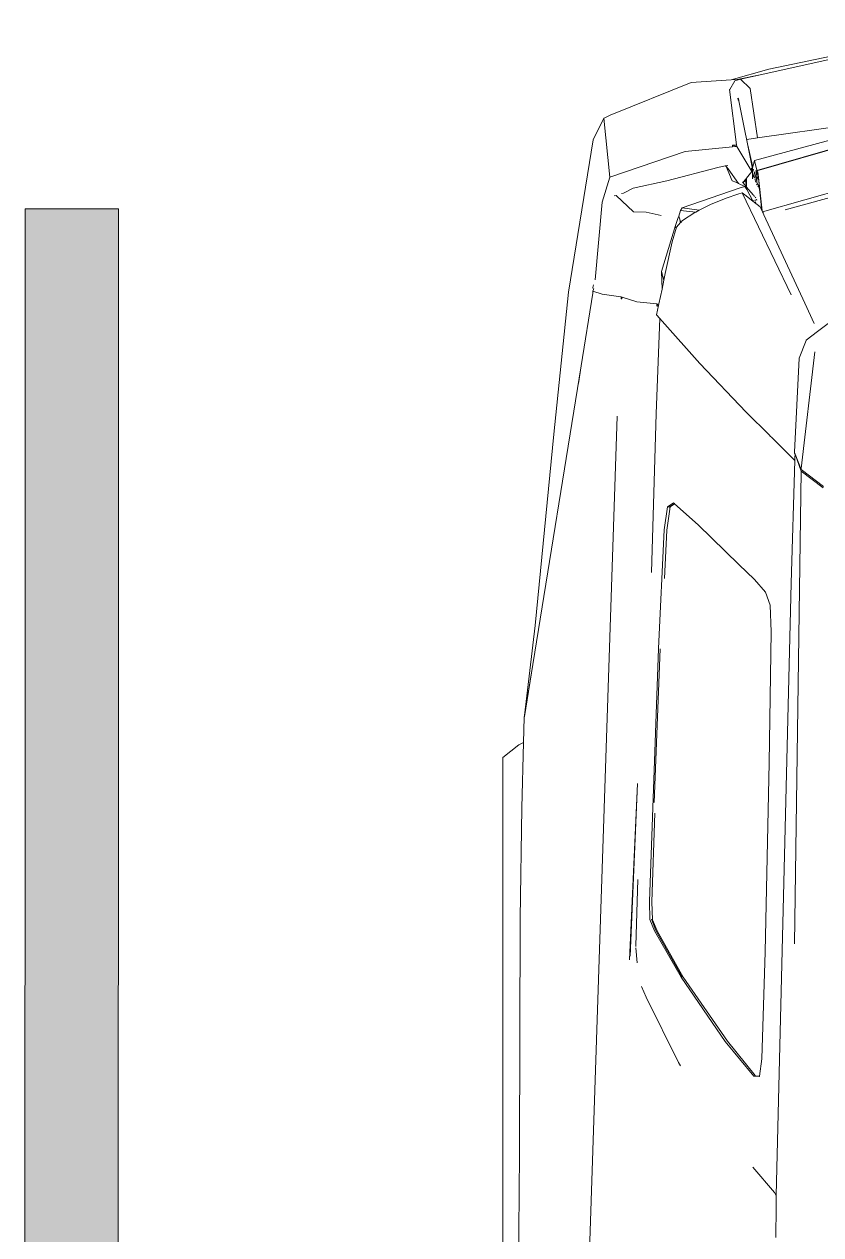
# Model space of a CAD drawing. Header units: millimetres. Extents: x 1010 to 1494, y -119 to 564.
# Drawn here: x 1309.727 to 1310.582, y 443.242 to 444.542 of the extents above; entities that cross this region are included whole.
import ezdxf

# ---------------------------------------------------------------- set-up
doc = ezdxf.new("R2010")
doc.units = ezdxf.units.MM
doc.layers.get('0').update_dxf_attribs({"lineweight": 9})
doc.layers.add('Edges', color=7, linetype='Continuous', lineweight=9)

# ---------------------------------------------------------------- blocks, each defined once
blk = doc.blocks.new('chevy tahoe pl')
at = {"layer": 'Edges'}
for p, q in [((178.631, 96.919), (207.671, 96.919)), ((207.671, 96.919), (208.144, 96.31)), ((185.769, 96.331), (189.675, 96.308)), ((189.674, 96.31), (189.675, 96.308)), ((189.726, 96.307), (189.675, 96.308)), ((189.725, 96.31), (189.726, 96.307)), ((192.661, 96.29), (189.726, 96.307)), ((201.569, 96.256), (192.661, 96.29)), ((208.231, 96.133), (208.144, 96.31)), ((205.764, 96.204), (201.569, 96.256)), ((205.764, 96.204), (208.231, 96.133)), ((209.176, 96.106), (208.231, 96.133)), ((209.183, 96.105), (209.176, 96.106)), ((209.183, 96.105), (209.202, 96.107)), ((209.224, 96.098), (209.183, 96.105)), ((209.202, 96.107), (209.261, 96.097)), ((209.233, 96.099), (209.224, 96.098)), ((211.191, 95.779), (209.224, 96.098)), ((212.667, 95.687), (209.261, 96.097)), ((209.261, 96.097), (211.191, 95.779)), ((211.191, 95.779), (222.499, 93.946)), ((219.909, 94.983), (212.667, 95.687)), ((219.909, 94.983), (225.287, 94.435)), ((222.499, 93.946), (221.822, 94.053)), ((225.287, 94.435), (231.051, 93.495)), ((220.585, 92.59), (188.112, 93.667)), ((225.244, 93.513), (222.499, 93.946)), ((225.107, 92.444), (225.206, 93.156)), ((225.206, 93.159), (225.321, 93.503)), ((225.206, 93.156), (225.206, 93.159)), ((225.213, 93.155), (225.206, 93.156)), ((225.244, 93.513), (225.321, 93.503)), ((225.321, 93.503), (225.394, 93.481)), ((225.411, 93.502), (225.394, 93.481)), ((225.394, 93.481), (225.41, 93.476)), ((225.464, 93.506), (225.411, 93.502)), ((225.568, 93.477), (225.464, 93.506)), ((225.755, 93.42), (228.696, 93.161)), ((228.696, 93.161), (229.638, 92.866)), ((229.638, 92.866), (231.875, 93.088)), ((231.051, 93.495), (231.875, 93.088)), ((231.875, 93.088), (231.88, 93.082)), ((231.88, 93.082), (231.991, 92.857)), ((228.332, 91.963), (228.953, 92.621)), ((228.936, 92.706), (228.953, 92.621)), ((229.638, 92.866), (230.616, 90.007)), ((233.23, 89.789), (231.991, 92.857)), ((224.927, 91.846), (225.096, 92.402)), ((225.029, 92.404), (225.033, 92.439)), ((225.029, 92.404), (225.031, 92.404)), ((225.039, 92.435), (225.031, 92.404)), ((225.031, 92.404), (225.096, 92.402)), ((225.033, 92.439), (225.039, 92.439)), ((225.096, 92.402), (225.033, 92.439)), ((225.039, 92.435), (225.039, 92.439)), ((225.039, 92.439), (225.105, 92.436)), ((225.096, 92.402), (225.105, 92.436)), ((225.105, 92.436), (225.107, 92.444)), ((229.02, 92.425), (229.034, 92.351)), ((229.034, 92.351), (229.221, 91.986)), ((200.455, 91.879), (199.893, 91.833)), ((200.004, 92.123), (206.684, 91.823)), ((200.147, 92.095), (206.684, 91.823)), ((200.536, 91.883), (200.507, 91.883)), ((200.536, 91.883), (203.04, 91.808)), ((224.843, 91.084), (224.927, 91.846)), ((228.319, 91.489), (228.332, 91.963)), ((229.221, 91.986), (229.505, 90.702)), ((198.587, 91.493), (196.113, 90.266)), ((198.995, 91.659), (198.587, 91.493)), ((201.522, 91.246), (201.096, 91.071)), ((201.098, 91.171), (201.525, 91.345)), ((201.117, 91.118), (201.543, 91.292)), ((202.204, 91.277), (201.522, 91.246)), ((201.525, 91.345), (202.218, 91.36)), ((205.555, 91.159), (202.204, 91.277)), ((202.218, 91.36), (211.788, 91.019)), ((220.696, 91.104), (214.673, 91.289)), ((228.195, 90.917), (228.319, 91.489)), ((201.096, 91.071), (199.342, 90.087)), ((199.344, 90.161), (201.098, 91.171)), ((201.117, 91.118), (199.349, 90.124)), ((211.776, 90.963), (205.959, 91.188)), ((211.788, 91.019), (216.284, 90.807)), ((216.28, 90.707), (214.447, 90.794)), ((216.284, 90.807), (217.16, 90.677)), ((224.291, 90.967), (220.696, 91.104)), ((224.19, 90.877), (222.592, 89.452)), ((224.291, 90.967), (224.19, 90.877)), ((224.432, 91.091), (224.291, 90.967)), ((224.777, 91.019), (224.432, 91.091)), ((224.747, 91.067), (224.768, 91.081)), ((224.766, 91.066), (224.747, 91.067)), ((224.766, 91.066), (224.768, 91.081)), ((224.802, 91.065), (224.766, 91.066)), ((224.768, 91.081), (224.776, 91.086)), ((224.806, 91.085), (224.776, 91.086)), ((224.814, 91.065), (224.777, 91.019)), ((224.777, 91.019), (224.845, 91.005)), ((224.806, 91.085), (224.802, 91.065)), ((224.814, 91.065), (224.802, 91.065)), ((224.843, 91.084), (224.806, 91.085)), ((224.843, 91.084), (224.814, 91.065)), ((225.406, 90.888), (224.845, 91.005)), ((225.406, 90.888), (226.073, 90.903)), ((225.737, 90.819), (225.406, 90.888)), ((225.737, 90.819), (226.073, 90.903)), ((225.991, 90.766), (225.737, 90.819)), ((226.073, 90.903), (227.813, 90.373)), ((217.156, 90.577), (216.28, 90.707)), ((217.273, 90.41), (216.481, 89.521)), ((217.16, 90.677), (217.139, 90.623)), ((217.282, 90.42), (217.139, 90.623)), ((217.156, 90.577), (217.139, 90.623)), ((217.273, 90.41), (217.156, 90.577)), ((217.16, 90.677), (217.314, 90.456)), ((217.282, 90.42), (217.273, 90.41)), ((217.314, 90.456), (217.282, 90.42)), ((225.991, 90.766), (227.196, 90.499)), ((227.746, 90.34), (227.196, 90.499)), ((227.729, 90.374), (227.732, 90.36)), ((227.735, 90.374), (227.732, 90.36)), ((227.746, 90.34), (227.919, 90.185)), ((227.758, 90.373), (227.759, 90.364)), ((228.083, 90.293), (227.813, 90.373)), ((229.505, 90.702), (230.003, 88.771)), ((196.113, 90.266), (195.985, 90.182)), ((196.906, 88.497), (199.344, 90.161)), ((196.919, 88.411), (199.342, 90.087)), ((227.968, 90.197), (227.919, 90.185)), ((227.919, 90.185), (227.924, 90.18)), ((227.924, 90.18), (227.969, 90.193)), ((227.924, 90.18), (227.997, 90.114)), ((228.041, 90.216), (227.968, 90.197)), ((227.968, 90.197), (227.969, 90.193)), ((227.969, 90.193), (228.042, 90.213)), ((228.304, 89.646), (227.997, 90.114)), ((228.047, 90.217), (228.041, 90.216)), ((228.041, 90.216), (228.042, 90.213)), ((228.042, 90.213), (228.048, 90.215)), ((228.168, 90.248), (228.047, 90.217)), ((228.048, 90.215), (228.047, 90.217)), ((228.048, 90.215), (228.168, 90.248)), ((228.083, 90.293), (228.168, 90.248)), ((228.376, 90.194), (228.168, 90.248)), ((228.376, 90.194), (228.322, 89.611)), ((228.376, 90.194), (228.484, 90.119)), ((228.484, 90.119), (228.389, 89.481)), ((229.228, 87.961), (228.484, 90.119)), ((230.616, 90.007), (230.792, 88.213)), ((216.481, 89.521), (214.968, 87.98)), ((220.745, 87.7), (222.592, 89.452)), ((228.304, 89.646), (228.322, 89.611)), ((228.322, 89.611), (228.389, 89.481)), ((228.389, 89.481), (228.608, 89.056)), ((233.323, 88.271), (233.23, 89.789)), ((228.849, 88.464), (228.608, 89.056)), ((195.596, 87.41), (196.906, 88.497)), ((230.003, 88.771), (230.067, 88.496)), ((230.043, 88.462), (230.067, 88.496)), ((230.086, 88.389), (230.067, 88.496)), ((195.617, 87.357), (196.919, 88.411)), ((229.003, 88.013), (228.849, 88.464)), ((229.4, 87.988), (229.954, 88.386)), ((229.4, 87.988), (229.447, 88.09)), ((229.447, 88.09), (229.497, 88.231)), ((230.043, 88.462), (229.497, 88.231)), ((230.808, 88.06), (229.851, 87.483)), ((229.954, 88.386), (230.043, 88.462)), ((230.852, 88.221), (230.792, 88.213)), ((230.792, 88.213), (230.808, 88.06)), ((230.808, 88.06), (230.852, 88.221)), ((230.808, 88.06), (230.867, 88.067)), ((230.867, 88.067), (230.852, 88.221)), ((230.867, 88.067), (232.961, 88.326)), ((232.961, 88.326), (232.966, 88.32)), ((232.966, 88.32), (233.292, 88.133)), ((233.292, 88.133), (233.354, 87.918)), ((233.323, 88.271), (233.73, 86.837)), ((233.337, 88.043), (233.323, 88.271)), ((233.337, 88.043), (233.533, 87.107)), ((214.968, 87.98), (214.407, 87.381)), ((219.859, 86.808), (220.745, 87.7)), ((225.182, 85.999), (229.048, 87.848)), ((228.739, 87.447), (228.977, 87.752)), ((229.174, 87.677), (228.749, 87.452)), ((229.048, 87.848), (228.977, 87.752)), ((228.979, 87.438), (229.267, 87.682)), ((229.048, 87.848), (229.003, 88.013)), ((229.291, 87.751), (229.174, 87.677)), ((229.228, 87.961), (229.291, 87.751)), ((229.267, 87.682), (229.272, 87.685)), ((229.267, 87.682), (229.607, 87.682)), ((229.272, 87.685), (229.437, 87.825)), ((229.504, 87.721), (229.272, 87.685)), ((229.291, 87.751), (229.4, 87.988)), ((229.437, 87.825), (229.452, 87.837)), ((229.504, 87.721), (229.437, 87.825)), ((229.451, 87.841), (229.452, 87.837)), ((229.452, 87.837), (229.46, 87.801)), ((229.46, 87.801), (229.55, 87.728)), ((229.55, 87.728), (229.504, 87.721)), ((229.55, 87.728), (229.607, 87.682)), ((229.607, 87.682), (229.851, 87.483)), ((232.537, 87.973), (229.899, 87.453)), ((230.859, 87.633), (230.071, 87.462)), ((231.126, 87.269), (231.068, 87.674)), ((232.604, 87.99), (232.537, 87.973)), ((232.537, 87.973), (232.543, 87.978)), ((232.543, 87.978), (232.573, 88.004)), ((232.543, 87.978), (232.604, 87.99)), ((232.573, 88.004), (232.636, 88.019)), ((232.636, 88.019), (232.604, 87.99)), ((233.354, 87.918), (232.995, 87.549)), ((233.354, 87.918), (233.533, 87.107)), ((192.152, 87.443), (191.192, 86.63)), ((195.585, 87.203), (195.593, 87.339)), ((195.596, 87.202), (195.585, 87.203)), ((195.593, 87.339), (195.596, 87.41)), ((195.593, 87.339), (195.599, 87.375)), ((195.593, 87.339), (195.599, 87.343)), ((195.599, 87.343), (195.596, 87.202)), ((196.259, 87.11), (195.596, 87.202)), ((195.599, 87.375), (195.599, 87.343)), ((195.599, 87.343), (195.617, 87.357)), ((200.31, 86.976), (196.259, 87.11)), ((214.407, 87.381), (213.92, 86.971)), ((229.746, 87.246), (228.371, 87.099)), ((228.371, 87.099), (228.384, 87.105)), ((229.19, 87.191), (228.384, 87.105)), ((228.384, 87.105), (228.521, 87.168)), ((228.521, 87.168), (228.739, 87.447)), ((228.709, 87.339), (228.683, 87.354)), ((228.749, 87.452), (228.739, 87.447)), ((228.749, 87.452), (228.766, 87.381)), ((228.787, 87.294), (228.765, 87.307)), ((228.772, 87.356), (228.776, 87.339)), ((228.784, 87.307), (228.787, 87.294)), ((228.787, 87.294), (228.815, 87.307)), ((228.787, 87.294), (228.787, 87.307)), ((228.862, 87.339), (228.885, 87.358)), ((228.912, 87.381), (228.96, 87.422)), ((229.372, 87.264), (229.19, 87.191)), ((229.512, 87.226), (229.19, 87.191)), ((229.3, 87.264), (229.274, 87.25)), ((229.378, 87.307), (229.348, 87.29)), ((229.454, 87.297), (229.39, 87.272)), ((229.58, 87.373), (229.451, 87.339)), ((229.478, 87.297), (229.454, 87.297)), ((229.849, 87.382), (229.478, 87.297)), ((229.698, 87.296), (229.478, 87.297)), ((229.512, 87.226), (229.607, 87.264)), ((229.787, 87.255), (229.512, 87.226)), ((229.839, 87.463), (229.573, 87.463)), ((229.573, 87.463), (229.739, 87.414)), ((229.607, 87.264), (229.64, 87.276)), ((229.668, 87.396), (229.613, 87.381)), ((229.668, 87.396), (229.657, 87.417)), ((229.739, 87.414), (229.668, 87.396)), ((229.698, 87.296), (229.753, 87.307)), ((229.877, 87.296), (229.698, 87.296)), ((229.739, 87.414), (229.849, 87.382)), ((229.787, 87.255), (229.746, 87.246)), ((229.828, 87.255), (229.746, 87.246)), ((229.753, 87.307), (229.892, 87.339)), ((229.877, 87.296), (229.828, 87.255)), ((229.839, 87.463), (229.932, 87.48)), ((229.845, 87.453), (229.839, 87.463)), ((229.893, 87.463), (229.839, 87.463)), ((229.939, 87.422), (229.845, 87.453)), ((229.851, 87.483), (229.848, 87.452)), ((229.851, 87.483), (229.987, 87.504)), ((229.893, 87.463), (229.869, 87.452)), ((229.885, 87.296), (229.877, 87.296)), ((231.787, 80.698), (229.885, 87.296)), ((229.893, 87.296), (229.885, 87.296)), ((229.932, 87.48), (229.893, 87.463)), ((229.893, 87.296), (231.795, 80.696)), ((229.901, 87.296), (229.893, 87.296)), ((230.273, 87.381), (229.901, 87.296)), ((229.987, 87.504), (229.932, 87.48)), ((229.977, 87.463), (229.972, 87.463)), ((229.996, 87.462), (229.977, 87.463)), ((229.996, 87.462), (230.273, 87.381)), ((230.071, 87.462), (229.996, 87.462)), ((229.999, 87.449), (229.999, 87.451)), ((230.029, 87.329), (230.027, 87.334)), ((230.273, 87.381), (232.064, 80.739)), ((232.995, 87.549), (231.126, 87.269)), ((231.982, 81.31), (231.126, 87.269)), ((233.533, 87.107), (235.371, 78.784)), ((207.461, 86.835), (200.31, 86.976)), ((212.427, 86.756), (207.461, 86.835)), ((213.43, 86.79), (212.427, 86.756)), ((213.43, 86.79), (213.92, 86.971)), ((219.768, 86.717), (219.14, 86.085)), ((219.768, 86.717), (219.752, 86.718)), ((219.849, 86.799), (219.768, 86.717)), ((219.833, 86.799), (219.849, 86.799)), ((219.859, 86.808), (219.843, 86.808)), ((219.846, 86.81), (219.859, 86.808)), ((219.859, 86.808), (219.849, 86.799)), ((224.872, 85.484), (228.218, 87.029)), ((228.218, 87.029), (228.299, 87.066)), ((228.299, 87.066), (228.319, 87.075)), ((228.299, 87.066), (228.303, 87.05)), ((228.319, 87.075), (228.303, 87.05)), ((228.319, 87.075), (228.335, 87.083)), ((228.335, 87.083), (228.371, 87.099)), ((228.335, 87.083), (230.136, 80.699)), ((233.73, 86.837), (235.434, 78.784)), ((189.482, 86.572), (190.649, 86.569)), ((190.649, 86.569), (191.074, 86.559)), ((191.192, 86.63), (191.074, 86.559)), ((191.074, 86.559), (214.271, 85.993)), ((228.4, 86.225), (229.058, 83.846)), ((200.609, 85.87), (218.514, 85.617)), ((214.271, 85.993), (218.915, 85.858)), ((219.148, 85.851), (218.514, 85.617)), ((219.148, 85.851), (218.568, 85.612)), ((218.915, 85.858), (219.14, 86.085)), ((218.915, 85.858), (219.032, 85.854)), ((219.032, 85.854), (219.148, 85.851)), ((219.191, 85.867), (219.148, 85.851)), ((219.148, 85.851), (219.148, 85.85)), ((219.233, 85.867), (219.191, 85.867)), ((222.787, 85.696), (219.233, 85.867)), ((218.514, 85.617), (217.878, 84.786)), ((218.568, 85.612), (217.932, 84.772)), ((218.609, 85.612), (218.568, 85.612)), ((223.03, 85.096), (218.609, 85.612)), ((223.46, 85.429), (222.787, 85.696)), ((223.463, 85.426), (223.46, 85.429)), ((223.468, 85.424), (223.463, 85.426)), ((223.468, 85.424), (223.794, 84.998)), ((224.1, 85.123), (224.872, 85.484)), ((223.794, 84.998), (225.094, 83.299))]:
    blk.add_line(p, q, dxfattribs=at)

msp = doc.modelspace()

# ---------------------------------------------------------------- hatches: boundary and pattern name
at = {"true_color": 0xf1eb1f}
h = msp.add_hatch(color=2, dxfattribs=at)
h.dxf.hatch_style = 1
h.paths.add_polyline_path([(1309.82709, 439.34329), (1309.82813, 444.34329), (1309.72813, 444.34331), (1309.72709, 439.34331)])

# ---------------------------------------------------------------- linework, layer by layer
msp.add_lwpolyline([(1309.82709, 439.34329), (1309.82813, 444.34329), (1309.72813, 444.34331), (1309.72709, 439.34331), (1309.82709, 439.34329)])

# ---------------------------------------------------------------- block references
at = {"xscale": 0.02833922161548831, "yscale": 0.02833922161548831, "zscale": 0.02833922161548831, "rotation": 90}
msp.add_blockref('chevy tahoe pl', (1312.98741, 437.86952), dxfattribs=at)

doc.saveas('drawing.dxf')
